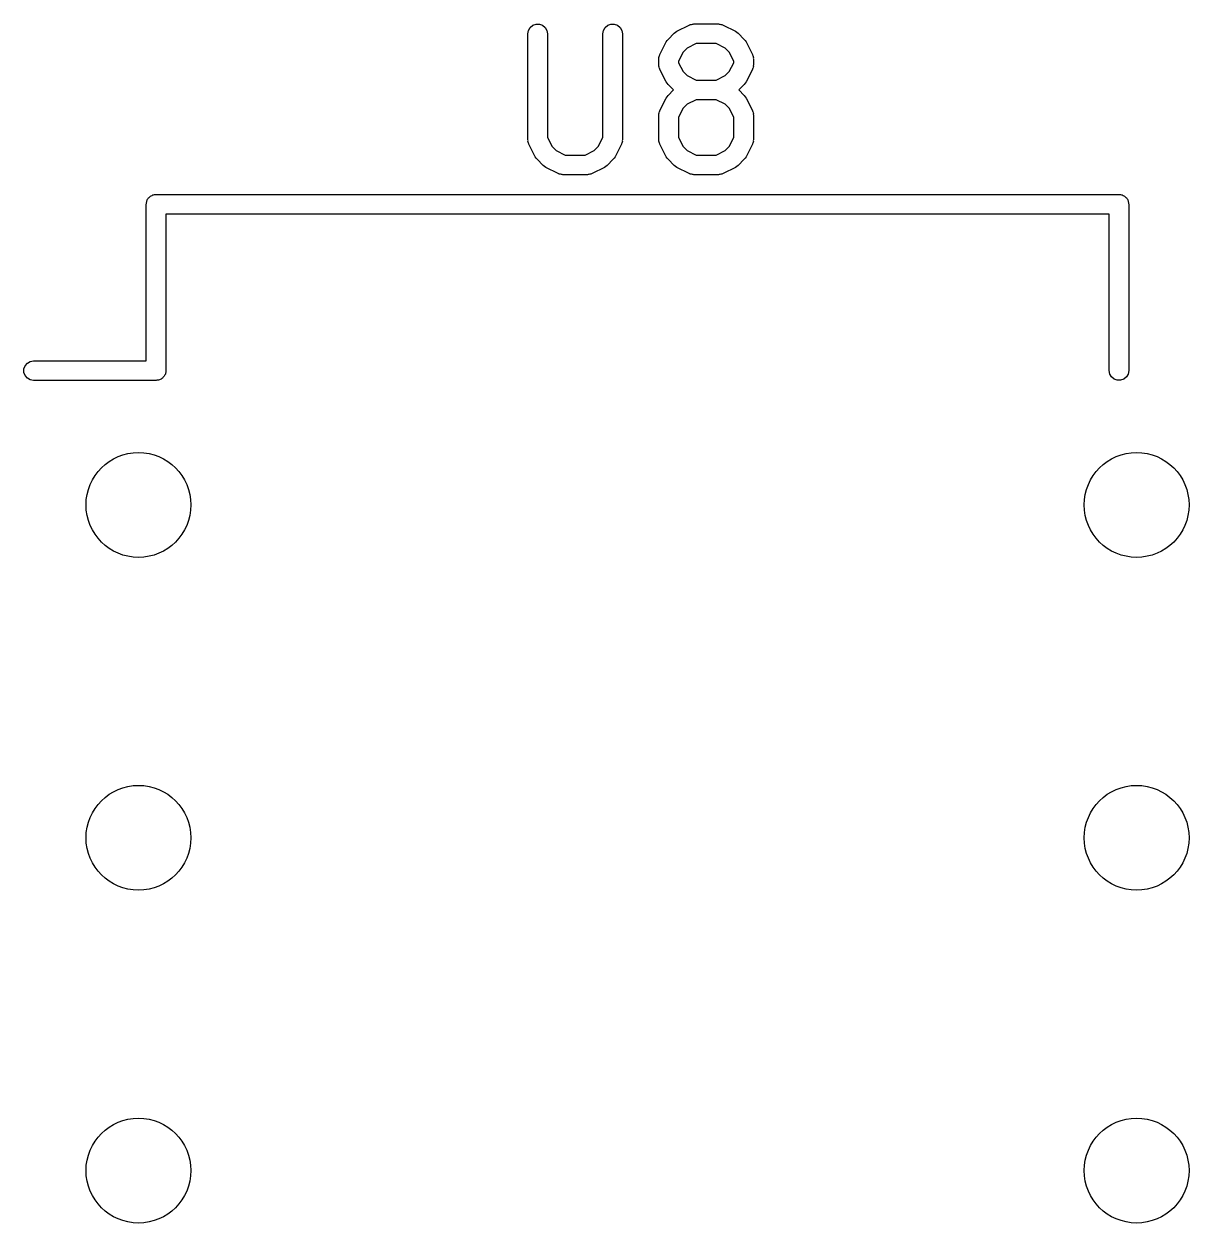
# Model space of a CAD drawing. Extents: x 25 to 125, y -131 to -25.
# Drawn here: x 38.24 to 47.14, y -43.33 to -34.18 of the extents above; entities that cross this region are included whole.
import ezdxf

# ---------------------------------------------------------------- set-up
doc = ezdxf.new("R2010")
doc.units = 0
doc.header["$MEASUREMENT"] = 0
doc.layers.add('BLACK', color=7, linetype='CONTINUOUS')

msp = doc.modelspace()

# ---------------------------------------------------------------- linework, layer by layer
at = {"layer": 'Black'}
for p, q in [((42.0936, -34.2247), (42.1066, -34.2022)), ((42.1066, -34.2022), (42.1266, -34.1854)), ((42.1266, -34.1854), (42.1511, -34.1765)), ((42.1511, -34.1765), (42.1771, -34.1765)), ((42.1771, -34.1765), (42.2016, -34.1854)), ((42.2016, -34.1854), (42.2215, -34.2022)), ((42.2215, -34.2022), (42.2346, -34.2247)), ((42.665, -34.2247), (42.6781, -34.2022)), ((42.6781, -34.2022), (42.698, -34.1854)), ((42.698, -34.1854), (42.7225, -34.1765)), ((42.7225, -34.1765), (42.7485, -34.1765)), ((42.7485, -34.1765), (42.773, -34.1854)), ((42.773, -34.1854), (42.793, -34.2022)), ((42.793, -34.2022), (42.806, -34.2247)), ((43.2258, -34.2309), (43.321, -34.1833)), ((43.321, -34.1833), (43.3252, -34.1821)), ((43.3252, -34.1821), (43.3289, -34.1799)), ((43.3289, -34.1799), (43.3376, -34.1784)), ((43.3376, -34.1784), (43.346, -34.1759)), ((43.346, -34.1759), (43.3503, -34.1761)), ((43.3503, -34.1761), (43.3546, -34.1754)), ((43.3546, -34.1754), (43.545, -34.1754)), ((43.545, -34.1754), (43.5493, -34.1761)), ((43.5493, -34.1761), (43.5536, -34.1759)), ((43.5536, -34.1759), (43.562, -34.1784)), ((43.562, -34.1784), (43.5707, -34.1799)), ((43.5707, -34.1799), (43.5744, -34.1821)), ((43.5744, -34.1821), (43.5786, -34.1833)), ((43.5786, -34.1833), (43.6738, -34.2309)), ((42.0891, -34.2504), (42.0936, -34.2247)), ((42.0891, -35.0599), (42.0891, -34.2504)), ((42.2346, -34.2247), (42.2391, -34.2504)), ((42.2391, -34.2504), (42.2391, -35.0422)), ((42.6605, -34.2504), (42.665, -34.2247)), ((42.6605, -35.0422), (42.6605, -34.2504)), ((42.806, -34.2247), (42.8105, -34.2504)), ((42.8105, -34.2504), (42.8105, -35.0599)), ((43.097, -34.4073), (43.1446, -34.3121)), ((43.1446, -34.3121), (43.1518, -34.3024)), ((43.1518, -34.3024), (43.1587, -34.2926)), ((43.1587, -34.2926), (43.2063, -34.245)), ((43.2063, -34.245), (43.2161, -34.2381)), ((43.2161, -34.2381), (43.2258, -34.2309)), ((43.6738, -34.2309), (43.6835, -34.2381)), ((43.6835, -34.2381), (43.6933, -34.245)), ((43.6933, -34.245), (43.7409, -34.2926)), ((43.7409, -34.2926), (43.7478, -34.3024)), ((43.7478, -34.3024), (43.755, -34.3121)), ((43.755, -34.3121), (43.8026, -34.4073)), ((43.2734, -34.39), (43.2391, -34.4586)), ((43.3038, -34.3596), (43.2734, -34.39)), ((43.3723, -34.3254), (43.3038, -34.3596)), ((43.5273, -34.3254), (43.3723, -34.3254)), ((43.5959, -34.3596), (43.5273, -34.3254)), ((43.6263, -34.39), (43.5959, -34.3596)), ((43.6605, -34.4586), (43.6263, -34.39)), ((43.0891, -34.4409), (43.0898, -34.4366)), ((43.0891, -34.4885), (43.0891, -34.4409)), ((43.0898, -34.4927), (43.0891, -34.4885)), ((43.0896, -34.4323), (43.0921, -34.4239)), ((43.0898, -34.4366), (43.0896, -34.4323)), ((43.0896, -34.4971), (43.0898, -34.4927)), ((43.0921, -34.5055), (43.0896, -34.4971)), ((43.0921, -34.4239), (43.0936, -34.4152)), ((43.0936, -34.4152), (43.0958, -34.4115)), ((43.0958, -34.4115), (43.097, -34.4073)), ((43.2391, -34.4586), (43.2391, -34.4708)), ((43.2391, -34.4708), (43.2734, -34.5393)), ((43.6263, -34.5393), (43.6605, -34.4708)), ((43.6605, -34.4708), (43.6605, -34.4586)), ((43.8026, -34.4073), (43.8038, -34.4115)), ((43.8038, -34.4115), (43.806, -34.4152)), ((43.806, -34.4152), (43.8075, -34.4239)), ((43.8075, -34.4239), (43.81, -34.4323)), ((43.81, -34.4971), (43.8075, -34.5055)), ((43.81, -34.4323), (43.8098, -34.4366)), ((43.8098, -34.4366), (43.8105, -34.4409)), ((43.8105, -34.4885), (43.8098, -34.4927)), ((43.8098, -34.4927), (43.81, -34.4971)), ((43.8105, -34.4409), (43.8105, -34.4885)), ((43.0936, -34.5141), (43.0921, -34.5055)), ((43.0958, -34.5179), (43.0936, -34.5141)), ((43.097, -34.522), (43.0958, -34.5179)), ((43.1446, -34.6173), (43.097, -34.522)), ((43.2734, -34.5393), (43.3038, -34.5697)), ((43.3038, -34.5697), (43.3723, -34.604)), ((43.5273, -34.604), (43.5959, -34.5697)), ((43.5959, -34.5697), (43.6263, -34.5393)), ((43.8026, -34.522), (43.755, -34.6173)), ((43.8038, -34.5179), (43.8026, -34.522)), ((43.806, -34.5141), (43.8038, -34.5179)), ((43.8075, -34.5055), (43.806, -34.5141)), ((43.1518, -34.6269), (43.1446, -34.6173)), ((43.1587, -34.6367), (43.1518, -34.6269)), ((43.2009, -34.679), (43.1587, -34.6367)), ((43.1587, -34.7212), (43.2009, -34.679)), ((43.3723, -34.604), (43.5273, -34.604)), ((43.7409, -34.6367), (43.6987, -34.679)), ((43.6987, -34.679), (43.7409, -34.7212)), ((43.7478, -34.6269), (43.7409, -34.6367)), ((43.755, -34.6173), (43.7478, -34.6269)), ((43.097, -34.8359), (43.1446, -34.7406)), ((43.1446, -34.7406), (43.1518, -34.731)), ((43.1518, -34.731), (43.1587, -34.7212)), ((43.3723, -34.754), (43.3038, -34.7882)), ((43.5273, -34.754), (43.3723, -34.754)), ((43.5959, -34.7882), (43.5273, -34.754)), ((43.7409, -34.7212), (43.7478, -34.731)), ((43.7478, -34.731), (43.755, -34.7406)), ((43.755, -34.7406), (43.8026, -34.8359)), ((43.0896, -34.8609), (43.0921, -34.8524)), ((43.0898, -34.8652), (43.0896, -34.8609)), ((43.0921, -34.8524), (43.0936, -34.8438)), ((43.0936, -34.8438), (43.0958, -34.84)), ((43.0958, -34.84), (43.097, -34.8359)), ((43.2734, -34.8186), (43.2391, -34.8871)), ((43.3038, -34.7882), (43.2734, -34.8186)), ((43.6263, -34.8186), (43.5959, -34.7882)), ((43.6605, -34.8871), (43.6263, -34.8186)), ((43.8026, -34.8359), (43.8038, -34.84)), ((43.8038, -34.84), (43.806, -34.8438)), ((43.806, -34.8438), (43.8075, -34.8524)), ((43.8075, -34.8524), (43.81, -34.8609)), ((43.81, -34.8609), (43.8098, -34.8652)), ((43.0891, -34.8694), (43.0898, -34.8652)), ((43.0891, -35.0599), (43.0891, -34.8694)), ((43.2391, -34.8871), (43.2391, -35.0422)), ((43.6605, -35.0422), (43.6605, -34.8871)), ((43.8098, -34.8652), (43.8105, -34.8694)), ((43.8105, -34.8694), (43.8105, -35.0599)), ((42.2391, -35.0422), (42.2734, -35.1107)), ((42.6263, -35.1107), (42.6605, -35.0422)), ((43.2391, -35.0422), (43.2734, -35.1107)), ((43.6263, -35.1107), (43.6605, -35.0422)), ((42.0898, -35.0642), (42.0891, -35.0599)), ((42.0896, -35.0685), (42.0898, -35.0642)), ((42.0921, -35.0769), (42.0896, -35.0685)), ((42.0936, -35.0856), (42.0921, -35.0769)), ((42.0958, -35.0893), (42.0936, -35.0856)), ((42.097, -35.0934), (42.0958, -35.0893)), ((42.1446, -35.1887), (42.097, -35.0934)), ((42.2734, -35.1107), (42.3038, -35.1411)), ((42.5959, -35.1411), (42.6263, -35.1107)), ((42.8026, -35.0934), (42.755, -35.1887)), ((42.8038, -35.0893), (42.8026, -35.0934)), ((42.806, -35.0856), (42.8038, -35.0893)), ((42.8075, -35.0769), (42.806, -35.0856)), ((42.81, -35.0685), (42.8075, -35.0769)), ((42.8105, -35.0599), (42.8098, -35.0642)), ((42.8098, -35.0642), (42.81, -35.0685)), ((43.0898, -35.0642), (43.0891, -35.0599)), ((43.0896, -35.0685), (43.0898, -35.0642)), ((43.0921, -35.0769), (43.0896, -35.0685)), ((43.0936, -35.0856), (43.0921, -35.0769)), ((43.0958, -35.0893), (43.0936, -35.0856)), ((43.097, -35.0934), (43.0958, -35.0893)), ((43.1446, -35.1887), (43.097, -35.0934)), ((43.2734, -35.1107), (43.3038, -35.1411)), ((43.5959, -35.1411), (43.6263, -35.1107)), ((43.8026, -35.0934), (43.755, -35.1887)), ((43.8038, -35.0893), (43.8026, -35.0934)), ((43.806, -35.0856), (43.8038, -35.0893)), ((43.8075, -35.0769), (43.806, -35.0856)), ((43.81, -35.0685), (43.8075, -35.0769)), ((43.8105, -35.0599), (43.8098, -35.0642)), ((43.8098, -35.0642), (43.81, -35.0685)), ((42.1518, -35.1983), (42.1446, -35.1887)), ((42.1587, -35.2082), (42.1518, -35.1983)), ((42.2063, -35.2558), (42.1587, -35.2082)), ((42.3038, -35.1411), (42.3723, -35.1754)), ((42.3723, -35.1754), (42.5273, -35.1754)), ((42.5273, -35.1754), (42.5959, -35.1411)), ((42.7409, -35.2082), (42.6933, -35.2558)), ((42.7478, -35.1983), (42.7409, -35.2082)), ((42.755, -35.1887), (42.7478, -35.1983)), ((43.1518, -35.1983), (43.1446, -35.1887)), ((43.1587, -35.2082), (43.1518, -35.1983)), ((43.2063, -35.2558), (43.1587, -35.2082)), ((43.3038, -35.1411), (43.3723, -35.1754)), ((43.3723, -35.1754), (43.5273, -35.1754)), ((43.5273, -35.1754), (43.5959, -35.1411)), ((43.7409, -35.2082), (43.6933, -35.2558)), ((43.7478, -35.1983), (43.7409, -35.2082)), ((43.755, -35.1887), (43.7478, -35.1983)), ((42.2161, -35.2627), (42.2063, -35.2558)), ((42.2258, -35.2698), (42.2161, -35.2627)), ((42.321, -35.3175), (42.2258, -35.2698)), ((42.3252, -35.3187), (42.321, -35.3175)), ((42.3289, -35.3209), (42.3252, -35.3187)), ((42.3376, -35.3224), (42.3289, -35.3209)), ((42.5707, -35.3209), (42.562, -35.3224)), ((42.5744, -35.3187), (42.5707, -35.3209)), ((42.5786, -35.3175), (42.5744, -35.3187)), ((42.6738, -35.2698), (42.5786, -35.3175)), ((42.6835, -35.2627), (42.6738, -35.2698)), ((42.6933, -35.2558), (42.6835, -35.2627)), ((43.2161, -35.2627), (43.2063, -35.2558)), ((43.2258, -35.2698), (43.2161, -35.2627)), ((43.321, -35.3175), (43.2258, -35.2698)), ((43.3252, -35.3187), (43.321, -35.3175)), ((43.3289, -35.3209), (43.3252, -35.3187)), ((43.3376, -35.3224), (43.3289, -35.3209)), ((43.5707, -35.3209), (43.562, -35.3224)), ((43.5744, -35.3187), (43.5707, -35.3209)), ((43.5786, -35.3175), (43.5744, -35.3187)), ((43.6738, -35.2698), (43.5786, -35.3175)), ((43.6835, -35.2627), (43.6738, -35.2698)), ((43.6933, -35.2558), (43.6835, -35.2627)), ((42.346, -35.3249), (42.3376, -35.3224)), ((42.3503, -35.3246), (42.346, -35.3249)), ((42.3546, -35.3254), (42.3503, -35.3246)), ((42.545, -35.3254), (42.3546, -35.3254)), ((42.5493, -35.3246), (42.545, -35.3254)), ((42.5536, -35.3249), (42.5493, -35.3246)), ((42.562, -35.3224), (42.5536, -35.3249)), ((43.346, -35.3249), (43.3376, -35.3224)), ((43.3503, -35.3246), (43.346, -35.3249)), ((43.3546, -35.3254), (43.3503, -35.3246)), ((43.545, -35.3254), (43.3546, -35.3254)), ((43.5493, -35.3246), (43.545, -35.3254)), ((43.5536, -35.3249), (43.5493, -35.3246)), ((43.562, -35.3224), (43.5536, -35.3249)), ((39.1903, -35.5085), (39.1935, -35.5028)), ((39.1935, -35.5028), (39.1986, -35.4986)), ((39.1986, -35.4986), (39.2028, -35.4935)), ((39.2028, -35.4935), (39.2085, -35.4903)), ((39.2085, -35.4903), (39.2135, -35.486)), ((39.2135, -35.486), (39.2197, -35.4838)), ((39.2197, -35.4838), (39.2253, -35.4805)), ((39.2253, -35.4805), (39.2318, -35.4794)), ((39.2318, -35.4794), (39.238, -35.4771)), ((39.238, -35.4771), (39.2445, -35.4771)), ((39.2445, -35.4771), (39.251, -35.476)), ((39.251, -35.476), (46.601, -35.476)), ((46.601, -35.476), (46.6075, -35.4771)), ((46.6075, -35.4771), (46.614, -35.4771)), ((46.614, -35.4771), (46.6202, -35.4794)), ((46.6202, -35.4794), (46.6267, -35.4805)), ((46.6267, -35.4805), (46.6323, -35.4838)), ((46.6323, -35.4838), (46.6385, -35.486)), ((46.6385, -35.486), (46.6435, -35.4903)), ((46.6435, -35.4903), (46.6492, -35.4935)), ((46.6492, -35.4935), (46.6534, -35.4986)), ((46.6534, -35.4986), (46.6585, -35.5028)), ((46.6585, -35.5028), (46.6617, -35.5085)), ((39.176, -35.551), (39.1771, -35.5445)), ((39.176, -36.746), (39.176, -35.551)), ((39.1771, -35.538), (39.1794, -35.5318)), ((39.1771, -35.5445), (39.1771, -35.538)), ((39.1794, -35.5318), (39.1805, -35.5253)), ((39.1805, -35.5253), (39.1838, -35.5197)), ((39.1838, -35.5197), (39.186, -35.5135)), ((39.186, -35.5135), (39.1903, -35.5085)), ((46.6617, -35.5085), (46.666, -35.5135)), ((46.666, -35.5135), (46.6682, -35.5197)), ((46.6682, -35.5197), (46.6715, -35.5253)), ((46.6715, -35.5253), (46.6726, -35.5318)), ((46.6726, -35.5318), (46.6749, -35.538)), ((46.6749, -35.538), (46.6749, -35.5445)), ((46.6749, -35.5445), (46.676, -35.551)), ((46.676, -35.551), (46.676, -36.821)), ((46.526, -35.626), (39.326, -35.626)), ((39.326, -35.626), (39.326, -36.821)), ((46.526, -36.821), (46.526, -35.626)), ((38.2421, -36.808), (38.251, -36.7835)), ((38.251, -36.7835), (38.2678, -36.7635)), ((38.2678, -36.7635), (38.2903, -36.7505)), ((38.2903, -36.7505), (38.316, -36.746)), ((38.316, -36.746), (39.176, -36.746)), ((38.2421, -36.834), (38.2421, -36.808)), ((38.251, -36.8585), (38.2421, -36.834)), ((38.2678, -36.8785), (38.251, -36.8585)), ((39.3034, -36.8734), (39.2992, -36.8785)), ((39.3085, -36.8692), (39.3034, -36.8734)), ((39.3117, -36.8635), (39.3085, -36.8692)), ((39.316, -36.8585), (39.3117, -36.8635)), ((39.3182, -36.8523), (39.316, -36.8585)), ((39.3215, -36.8467), (39.3182, -36.8523)), ((39.3226, -36.8402), (39.3215, -36.8467)), ((39.3249, -36.834), (39.3226, -36.8402)), ((39.326, -36.821), (39.3249, -36.8275)), ((39.3249, -36.8275), (39.3249, -36.834)), ((46.5305, -36.8467), (46.526, -36.821)), ((46.5435, -36.8692), (46.5305, -36.8467)), ((46.5635, -36.886), (46.5435, -36.8692)), ((46.6585, -36.8692), (46.6385, -36.886)), ((46.6715, -36.8467), (46.6585, -36.8692)), ((46.676, -36.821), (46.6715, -36.8467)), ((38.2903, -36.8915), (38.2678, -36.8785)), ((38.316, -36.896), (38.2903, -36.8915)), ((39.251, -36.896), (38.316, -36.896)), ((39.2575, -36.8949), (39.251, -36.896)), ((39.264, -36.8949), (39.2575, -36.8949)), ((39.2702, -36.8926), (39.264, -36.8949)), ((39.2767, -36.8915), (39.2702, -36.8926)), ((39.2823, -36.8882), (39.2767, -36.8915)), ((39.2885, -36.886), (39.2823, -36.8882)), ((39.2935, -36.8817), (39.2885, -36.886)), ((39.2992, -36.8785), (39.2935, -36.8817)), ((46.588, -36.8949), (46.5635, -36.886)), ((46.614, -36.8949), (46.588, -36.8949)), ((46.6385, -36.886), (46.614, -36.8949))]:
    msp.add_line(p, q, dxfattribs=at)
for centre in [(39.116, -37.846), (39.116, -37.846), (46.736, -37.846), (46.736, -37.846), (39.116, -40.386), (39.116, -40.386), (46.736, -40.386), (46.736, -40.386), (39.116, -42.926), (39.116, -42.926), (46.736, -42.926), (46.736, -42.926)]:
    msp.add_circle(centre, 0.4, dxfattribs=at)

doc.saveas('drawing.dxf')
